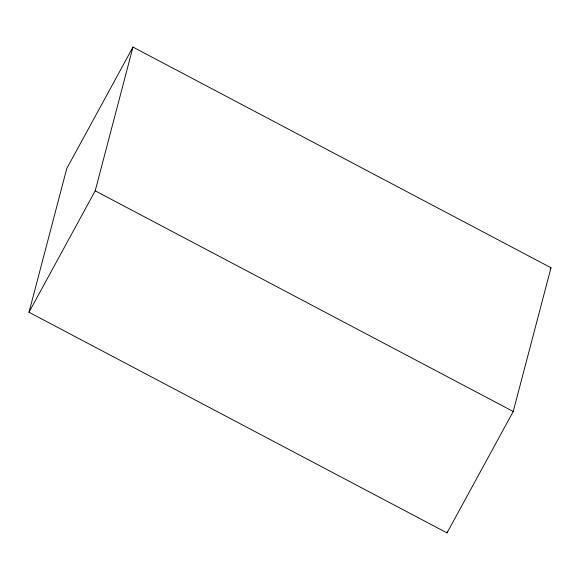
<?xml version="1.0" encoding="UTF-8"?>
<svg xmlns="http://www.w3.org/2000/svg" width="580" height="580" viewBox="0 0 580 580"><rect width="100%" height="100%" fill="white"/><g stroke="black" fill="none" stroke-linecap="round" stroke-linejoin="round"><path stroke-width="0.87" d="M29 312.25L66.78 168.512L132.979 47.089L551 267.75L513.22 411.488L447.021 532.911L29 312.25L95.2 190.827L132.979 47.089M447.021 532.911L447.477 531.164M550.137 269.337L551 267.75M95.2 190.827L513.22 411.488"/></g></svg>
